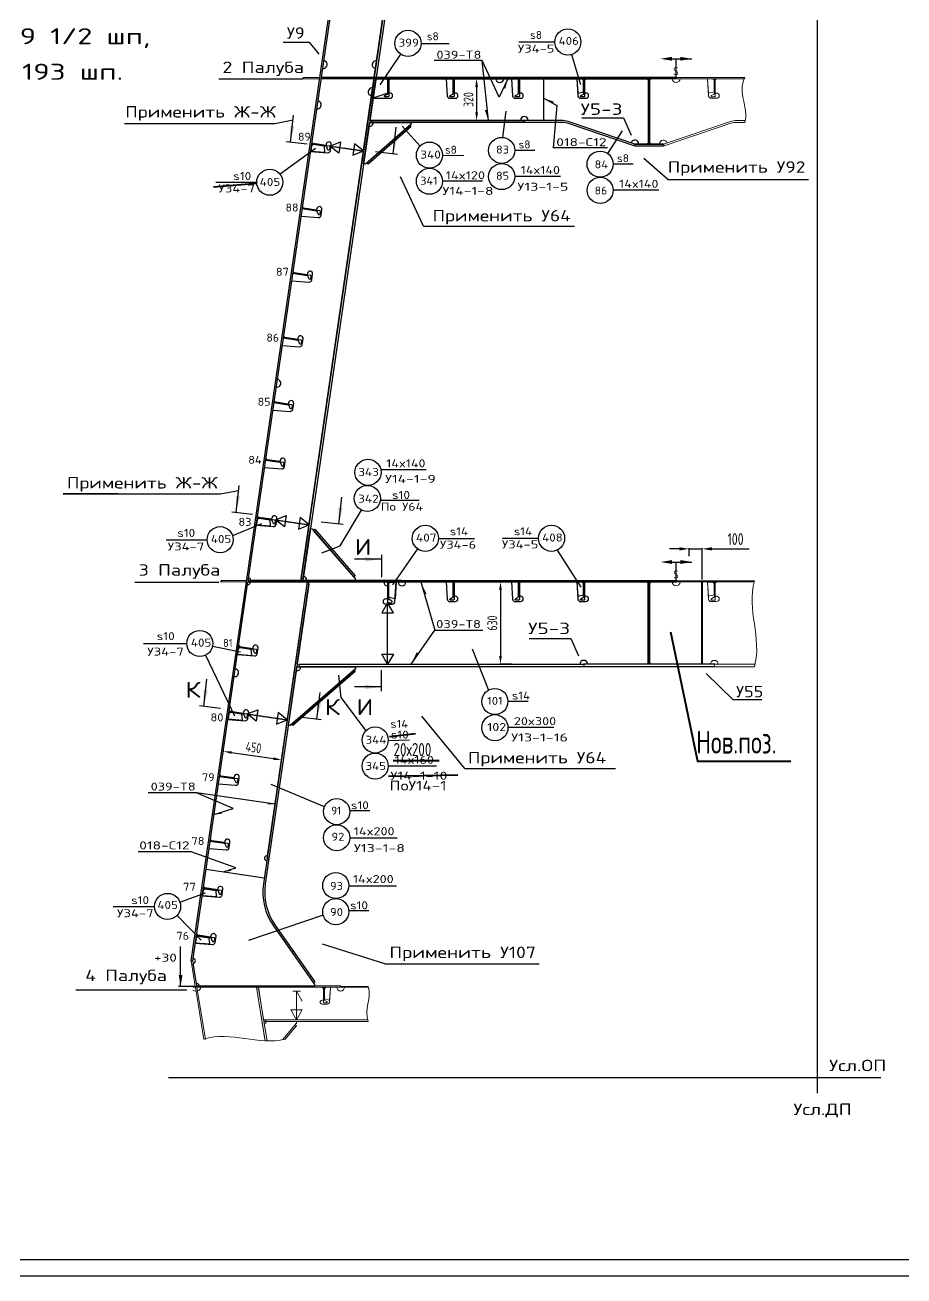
# Model space of a CAD drawing. Header units: millimetres. Extents: x -438477 to 631584, y 118817 to 676146.
# Drawn here: x 287855 to 294584, y 334009 to 343579 of the extents above; entities that cross this region are included whole.
import ezdxf
from ezdxf.enums import TextEntityAlignment as Align

# ---------------------------------------------------------------- set-up
doc = ezdxf.new("R2010")
doc.units = ezdxf.units.MM
for name, pattern in [('AVEVADASHED', [10, 7.5, -2.5]), ('AVEVADASHEDDOTTED', [34, 24, -5, 0, -5]), ('AVEVASOLID', [7.5, 7.5])]:
    doc.linetypes.add(name, pattern=pattern)
doc.layers.get('Defpoints').update_dxf_attribs({"linetype": 'CONTINUOUS'})
for name, color, linetype in [('20_1', 1, 'CONTINUOUS'), ('20_FORMAT', 140, 'CONTINUOUS'), ('20_POZ', 4, 'CONTINUOUS'), ('20_TEXT', 1, 'CONTINUOUS')]:
    doc.layers.add(name, color=color, linetype=linetype)
doc.styles.add('SIMPLEX', font='simplex.shx', dxfattribs={"width": 0.7})
doc.dimstyles.new('Lineyny', dxfattribs={"dimscale": 30, "dimtxt": 3, "dimasz": 2.5, "dimexe": 0.18, "dimexo": 0.625, "dimgap": 1, "dimtad": 1, "dimdec": 0, "dimlfac": -1, "dimzin": 0, "dimtxsty": 'SIMPLEX', "dimcen": 0, "dimdle": 0.38, "dimclrd": 2, "dimclre": 2, "dimclrt": 2, "dimadec": 0, "dimazin": 0, "dimtfac": 1, "dimtdec": 0, "dimtmove": 0, "dimatfit": 0, "dimfxl": 1, "dimtolj": 1, "dimtzin": 0, "dimlwd": -1, "dimarcsym": 0})

# ---------------------------------------------------------------- blocks, each defined once
blk = doc.blocks.new('*D96')
at = {"layer": '20_1', "color": 2, "lineweight": -2, "ltscale": 25, "transparency": 16777216}
for p, q in [((291353.8, 343168.8), (291308, 343168.8)), ((291353.8, 342848.8), (291308, 342848.8))]:
    blk.add_line(p, q, dxfattribs=at)
at = {"layer": '20_1', "color": 2, "ltscale": 25, "transparency": 16777216}
blk.add_line((291312.5, 343106.3), (291312.5, 342911.3), dxfattribs=at)
for points in [[(291322.9, 343106.3), (291302.1, 343106.3), (291312.5, 343168.8)], [(291302.1, 342911.3), (291322.9, 342911.3), (291312.5, 342848.8)]]:
    blk.add_solid(points, dxfattribs=at)
at = {"layer": 'Defpoints', "color": 0, "ltscale": 25, "transparency": 16777216}
for p in [(291369.4, 343168.8), (291312.5, 342848.8), (291369.4, 342848.8)]:
    blk.add_point(p, dxfattribs=at)
at = {"layer": '20_1', "color": 2, "ltscale": 25, "transparency": 16777216, "insert": (291250, 343008.8), "char_height": 75, "attachment_point": 5, "rotation": 90, "style": 'SIMPLEX'}
blk.add_mtext('\\A1;320', dxfattribs=at)
blk = doc.blocks.new('*D97')
at = {"layer": '20_1', "color": 2, "lineweight": -2, "ltscale": 25, "transparency": 16777216}
for p, q in [((291582.9, 339318.8), (291490.5, 339318.8)), ((291582.9, 338688.8), (291490.5, 338688.8))]:
    blk.add_line(p, q, dxfattribs=at)
at = {"layer": '20_1', "color": 2, "ltscale": 25, "transparency": 16777216}
blk.add_line((291495, 339256.3), (291495, 338751.3), dxfattribs=at)
for points in [[(291505.4, 339256.3), (291484.6, 339256.3), (291495, 339318.8)], [(291484.6, 338751.3), (291505.4, 338751.3), (291495, 338688.8)]]:
    blk.add_solid(points, dxfattribs=at)
at = {"layer": 'Defpoints', "color": 0, "ltscale": 25, "transparency": 16777216}
for p in [(291598.5, 339318.8), (291495, 338688.8), (291598.5, 338688.8)]:
    blk.add_point(p, dxfattribs=at)
at = {"layer": '20_1', "color": 2, "ltscale": 25, "transparency": 16777216, "insert": (291432.5, 339003.8), "char_height": 75, "attachment_point": 5, "rotation": 90, "style": 'SIMPLEX'}
blk.add_mtext('\\A1;630', dxfattribs=at)
blk = doc.blocks.new('*D126')
at = {"layer": '20_1', "color": 2, "lineweight": -2, "ltscale": 25, "transparency": 16777216}
for p, q in [((289369.8, 338000.7), (289373.7, 338027.3)), ((289815.1, 337935.9), (289819, 337962.5))]:
    blk.add_line(p, q, dxfattribs=at)
at = {"layer": '20_1', "color": 2, "ltscale": 25, "transparency": 16777216}
blk.add_line((289434.9, 338013.8), (289756.5, 337967), dxfattribs=at)
for points in [[(289436.4, 338024.1), (289433.4, 338003.5), (289373, 338022.8)], [(289755, 337956.7), (289758, 337977.3), (289818.3, 337958)]]:
    blk.add_solid(points, dxfattribs=at)
at = {"layer": 'Defpoints', "color": 0, "ltscale": 25, "transparency": 16777216}
for p in [(289367.6, 337985.2), (289818.3, 337958), (289812.9, 337920.4)]:
    blk.add_point(p, dxfattribs=at)
at = {"layer": '20_1', "color": 2, "ltscale": 25, "transparency": 16777216, "insert": (289604.7, 338052.3), "char_height": 75, "attachment_point": 5, "rotation": 351.71569, "style": 'SIMPLEX'}
blk.add_mtext('\\A1;450', dxfattribs=at)
blk = doc.blocks.new('*D244')
at = {"layer": '20_POZ', "color": 2, "transparency": 16777216}
for p, q in [((292864.4, 339571.8), (292789.4, 339571.8)), ((292939.4, 339571.8), (293039.4, 339571.8)), ((293114.4, 339571.8), (293399.4, 339571.8))]:
    blk.add_line(p, q, dxfattribs=at)
at = {"layer": '20_POZ', "color": 2, "linetype": 'AVEVASOLID', "lineweight": -2, "transparency": 16777216}
for p, q in [((292939.4, 339515.9), (292939.4, 339577.2)), ((293039.4, 339337.5), (293039.4, 339577.2))]:
    blk.add_line(p, q, dxfattribs=at)
at = {"layer": '20_POZ', "color": 2, "linetype": 'AVEVASOLID', "lineweight": 40, "transparency": 16777216}
for points in [[(292864.4, 339584.3), (292864.4, 339559.3), (292939.4, 339571.8)], [(293114.4, 339584.3), (293114.4, 339559.3), (293039.4, 339571.8)]]:
    blk.add_solid(points, dxfattribs=at)
at = {"layer": 'Defpoints', "color": 0, "linetype": 'AVEVASOLID', "lineweight": 40, "transparency": 16777216}
for p in [(293039.4, 339571.8), (292939.4, 339497.2), (293039.4, 339318.8)]:
    blk.add_point(p, dxfattribs=at)
at = {"layer": '20_POZ', "color": 2, "linetype": 'AVEVASOLID', "lineweight": 40, "transparency": 16777216, "insert": (293294.4, 339646.8), "char_height": 90, "attachment_point": 5, "style": 'SIMPLEX'}
blk.add_mtext('\\A1;100', dxfattribs=at)

msp = doc.modelspace()

# ---------------------------------------------------------------- hatches: boundary and pattern name
at = {"layer": '20_1'}
for points in [[(291518.418, 343098.353), (291530.873, 343091.346), (291552.517, 343168.781)], [(291896.137, 342981.106), (291903.731, 342993.211), (291827.418, 343018.531)], [(291393.722, 342931.258), (291375.887, 342928.307), (291402.003, 342848.78)], [(290913.266, 339222.585), (290929.232, 339227.369), (290884.565, 339318.378)], [(290867.458, 338770.999), (290853.744, 338780.47), (290810.634, 338688.713)], [(289363.245, 337545.329), (289359.261, 337556.703), (289302.515, 337538.641)], [(289712.005, 337616.49), (289714.084, 337627.469), (289769.056, 337619.574)], [(289433.928, 337107.794), (289429.944, 337119.167), (289373.197, 337101.106)]]:
    msp.add_hatch(color=6, dxfattribs=at).paths.add_polyline_path(points)

# ---------------------------------------------------------------- linework, layer by layer
at = {"layer": '20_1', "ltscale": 0.2}
for p, q in [((293922.25, 335408.399), (293922.25, 347328.145)), ((288954.456, 335528.25), (294406.934, 335528.25))]:
    msp.add_line(p, q, dxfattribs=at)
at = {"layer": '20_1', "color": 0, "linetype": 'AVEVASOLID'}
for p, q in [((289563.514, 339330.781), (290544.776, 346068.781)), ((289549.63, 339318.781), (290442.092, 345447.088)), ((292839.43, 343176.78), (290122.437, 343176.78)), ((292839.43, 343168.781), (290122.437, 343168.781)), ((290540.809, 343168.781), (292627.43, 343168.781)), ((292627.43, 342668.781), (292627.43, 343168.781)), ((292639.43, 342668.781), (292639.43, 343168.781)), ((292639.43, 342668.781), (292639.43, 343168.781)), ((290188.892, 342653.605), (290270.765, 342686.179)), ((290188.892, 342653.605), (290270.765, 342686.179)), ((290258.07, 342599.036), (290188.892, 342653.605)), ((290258.07, 342599.036), (290188.892, 342653.605)), ((290270.765, 342686.179), (290258.07, 342599.036)), ((290270.765, 342686.179), (290258.07, 342599.036)), ((290376.991, 342670.707), (290364.308, 342583.564)), ((290376.991, 342670.707), (290364.308, 342583.564)), ((290446.18, 342616.135), (290376.991, 342670.707)), ((290446.18, 342616.135), (290376.991, 342670.707)), ((292627.43, 342668.8), (292523.426, 342668.8)), ((292743.434, 342668.781), (292639.43, 342668.781)), ((290364.308, 342583.564), (290446.18, 342616.135)), ((290364.308, 342583.564), (290446.18, 342616.135)), ((289772.389, 339793.604), (289854.261, 339826.179)), ((289772.389, 339793.604), (289854.261, 339826.179)), ((289841.566, 339739.036), (289772.389, 339793.604)), ((289841.566, 339739.036), (289772.389, 339793.604)), ((289854.261, 339826.179), (289841.566, 339739.036)), ((289854.261, 339826.179), (289841.566, 339739.036)), ((289960.487, 339810.706), (289947.804, 339723.563)), ((289960.487, 339810.706), (289947.804, 339723.563)), ((289947.804, 339723.563), (290029.676, 339756.135)), ((289947.804, 339723.563), (290029.676, 339756.135)), ((290029.676, 339756.135), (289960.487, 339810.706)), ((290029.676, 339756.135), (289960.487, 339810.706)), ((289561.756, 339318.787), (292625.428, 339318.781)), ((292839.43, 339318.781), (289561.756, 339318.781)), ((292625.428, 338688.78), (292625.428, 339318.781)), ((292625.428, 339318.781), (292625.428, 338688.78)), ((292639.43, 338688.78), (292639.43, 339318.781)), ((292639.43, 339318.781), (292839.43, 339318.781)), ((292639.43, 338688.78), (292639.43, 339318.781)), ((290631.422, 339158.781), (290587.391, 339082.459)), ((290631.422, 339158.781), (290587.391, 339082.459)), ((290587.391, 339082.459), (290675.453, 339082.459)), ((290587.391, 339082.459), (290675.453, 339082.459)), ((290675.453, 339082.459), (290631.422, 339158.781)), ((290675.453, 339082.459), (290631.422, 339158.781)), ((290631.422, 338688.78), (290587.391, 338765.101)), ((290587.391, 338765.101), (290675.453, 338765.101)), ((290631.422, 338688.78), (290587.391, 338765.101)), ((290587.391, 338765.101), (290675.453, 338765.101)), ((290675.453, 338765.101), (290631.422, 338688.78)), ((290675.453, 338765.101), (290631.422, 338688.78)), ((293132.435, 338688.78), (292132.435, 338688.78)), ((293132.435, 338668.781), (292132.435, 338668.781)), ((289556.117, 338308.607), (289637.989, 338341.181)), ((289637.989, 338341.181), (289625.294, 338254.038)), ((289637.989, 338341.181), (289625.294, 338254.038)), ((289793.69, 338318.504), (289781.007, 338231.361)), ((289793.69, 338318.504), (289781.007, 338231.361)), ((289862.879, 338263.932), (289793.69, 338318.504)), ((289862.879, 338263.932), (289793.69, 338318.504)), ((289625.294, 338254.038), (289556.117, 338308.607)), ((289625.294, 338254.038), (289556.117, 338308.607)), ((289781.007, 338231.361), (289862.879, 338263.932)), ((289781.007, 338231.361), (289862.879, 338263.932))]:
    msp.add_line(p, q, dxfattribs=at)
at = {"layer": '20_1', "linetype": 'AVEVASOLID'}
for p, q in [((290948.988, 346068.781), (289967.725, 339330.781)), ((290494.203, 342848.78), (290540.809, 343168.781)), ((290518.958, 343018.772), (290540.809, 343168.781)), ((290540.809, 343168.781), (290632.435, 343168.781)), ((290622.437, 343168.781), (290632.435, 343158.781)), ((290632.435, 343168.781), (290632.435, 343056.733)), ((292617.433, 343168.781), (292627.43, 343158.781)), ((292627.43, 343168.781), (292627.43, 342668.8)), ((290632.435, 343056.733), (290518.958, 343018.772)), ((290446.058, 342518.119), (290492.164, 342834.782)), ((290492.164, 342834.782), (290812.171, 342834.782)), ((292627.43, 342678.8), (292617.433, 342668.8)), ((289561.756, 339318.781), (290016.468, 339318.781)), ((289967.725, 339330.781), (289563.514, 339330.781)), ((289938.88, 338688.78), (290030.616, 339318.781)), ((292615.431, 339318.781), (292625.428, 339308.781)), ((292625.428, 338698.78), (292615.431, 338688.78)), ((289871.131, 338223.475), (289935.975, 338668.781)), ((289935.975, 338668.781), (290385.975, 338668.781))]:
    msp.add_line(p, q, dxfattribs=at)
at = {"layer": '20_1', "color": 6}
for p, q in [((291356.005, 343306.938), (290988.147, 343306.938)), ((291403.915, 342848.78), (291356.005, 343306.938)), ((291356.005, 343306.938), (291356.005, 343306.938)), ((292314.877, 342639.295), (291897.274, 342639.295)), ((290884.459, 339318.785), (290992.229, 338950.808, 2868.754)), ((290810.294, 338688.466, 2868.754), (290992.229, 338950.808, 2868.754)), ((290992.229, 338950.808, 2868.754), (291359.87, 338950.808, 2868.754)), ((289127.081, 337252.82), (288720.913, 337252.82)), ((289468.148, 337131.327), (289127.081, 337252.82)), ((289127.081, 337252.82), (289127.081, 337252.82))]:
    msp.add_line(p, q, dxfattribs=at)
at = {"layer": '20_1', "color": 92, "linetype": 'AVEVASOLID', "lineweight": 0}
for p, q in [((290110.328, 343168.781), (289551.356, 339330.772)), ((289556.117, 338308.607), (289637.989, 338341.181))]:
    msp.add_line(p, q, dxfattribs=at)
at = {"layer": '20_1', "color": 252, "lineweight": 0, "ltscale": 17.5}
for p, q in [((289988.263, 343176.78), (289980.425, 343168.781)), ((289351.82, 339318.781), (289360.68, 339330.772))]:
    msp.add_line(p, q, dxfattribs=at)
at = {"layer": '20_1', "color": 252, "linetype": 'AVEVASOLID', "lineweight": 0}
for p, q in [((290110.438, 343168.781), (289980.425, 343168.781)), ((289980.425, 343168.781), (290110.328, 343168.781)), ((290110.438, 343176.78), (289988.263, 343176.78)), ((292639.43, 343158.781), (292649.427, 343168.781)), ((292639.43, 343168.781), (292839.43, 343168.781)), ((293366.152, 343176.78), (292839.43, 343176.78)), ((292839.43, 343168.781), (293362.069, 343168.781)), ((293362.069, 343168.781), (292839.43, 343168.781)), ((292649.427, 342668.781), (292639.43, 342678.782)), ((289549.63, 339318.781), (289351.82, 339318.781)), ((289551.356, 339330.772), (289360.68, 339330.772)), ((292639.43, 339308.781), (292649.427, 339318.781)), ((293438.366, 339326.78), (292839.43, 339326.78)), ((292839.43, 339318.781), (293436.205, 339318.781)), ((293436.205, 339318.781), (292839.43, 339318.781)), ((292649.427, 338688.78), (292639.43, 338698.78)), ((289159.693, 336224.781), (289139.381, 336224.781)), ((289139.381, 336218.781), (289159.535, 336218.781)), ((289159.693, 336218.781), (289139.381, 336218.781)), ((289159.535, 336218.781), (289224.061, 335818.729)), ((289236.219, 335818.729), (289171.693, 336218.781)), ((290485.119, 336218.781), (289171.693, 336218.781)), ((289627.503, 336218.781), (289693.691, 335808.43)), ((289681.996, 335968.821), (289641.688, 336218.781)), ((289641.688, 336218.781), (290485.119, 336218.781)), ((289904.554, 336188.78), (289963.258, 336188.78)), ((289904.554, 336188.78), (289963.258, 336188.78)), ((289933.9, 336188.78), (289977.931, 336112.458)), ((289933.9, 336188.78), (289977.931, 336112.458)), ((289933.9, 335968.821), (289889.869, 336045.142)), ((289889.869, 336045.142), (289977.931, 336045.142)), ((289933.9, 335968.821), (289889.869, 336045.142)), ((289889.869, 336045.142), (289977.931, 336045.142)), ((289977.931, 336045.142), (289933.9, 335968.821)), ((289977.931, 336045.142), (289933.9, 335968.821)), ((289707.967, 335807.786), (289683.936, 335956.818))]:
    msp.add_line(p, q, dxfattribs=at)
at = {"layer": '20_1', "color": 6, "linetype": 'AVEVASOLID'}
for p, q in [((291827.418, 342848.78), (291827.418, 343168.781)), ((291827.43, 343040.781), (291827.43, 343054.871)), ((289241.578, 337120.219), (289686.927, 337055.549)), ((289508.802, 337081.416), (289528.407, 337078.568))]:
    msp.add_line(p, q, dxfattribs=at)
at = {"layer": '20_1', "ltscale": 0.5}
for p, q in [((289767.645, 342827.144), (289907.304, 342853.779)), ((289350.908, 339992.73), (289490.567, 340019.365))]:
    msp.add_line(p, q, dxfattribs=at)
at = {"layer": '20_1', "color": 0, "linetype": 'AVEVADASHED'}
for p, q in [((290188.892, 342653.605), (290446.18, 342616.135)), ((289772.389, 339793.604), (290029.676, 339756.135)), ((290631.434, 338688.78), (290631.434, 339158.781)), ((289556.129, 338308.604), (289862.879, 338263.932))]:
    msp.add_line(p, q, dxfattribs=at)
at = {"layer": '20_1', "color": 0, "linetype": 'AVEVADASHEDDOTTED'}
for p, q in [((290188.892, 342653.605), (290446.18, 342616.135)), ((289772.389, 339793.604), (290029.676, 339756.135)), ((290631.434, 338688.78), (290631.434, 339158.781)), ((289556.129, 338308.604), (289862.879, 338263.932))]:
    msp.add_line(p, q, dxfattribs=at)
at = {"layer": '20_1'}
for p, q in [((292776.288, 342397.949), (292592.249, 342558.39)), ((290904.616, 342040.071), (290729.394, 342417.038)), ((292776.288, 342397.949), (293853.577, 342397.949)), ((290904.616, 342040.071), (292060.869, 342040.071)), ((291221.941, 337891.557), (290893.744, 338292.677)), ((291221.941, 337891.557), (292375.475, 337891.557)), ((290608.64, 336397.122), (290132.737, 336547.402)), ((290608.64, 336397.122), (291792.162, 336397.122))]:
    msp.add_line(p, q, dxfattribs=at)
at = {"layer": '20_1', "ltscale": 17.5}
msp.add_line((290012.487, 339330.781), (290381.873, 339330.781), dxfattribs=at)
at = {"layer": '20_1', "color": 2, "ltscale": 25}
for p, q in [((289046.588, 336224.76), (289046.588, 336530.344)), ((289170.728, 336224.76), (289031.477, 336224.76))]:
    msp.add_line(p, q, dxfattribs=at)
at = {"layer": '20_1', "color": 0, "ltscale": 25}
msp.add_line((289127.289, 336418.688), (289139.43, 336418.781), dxfattribs=at)
at = {"layer": '20_1', "ltscale": 25}
msp.add_line((289167.543, 336244.503), (289142.531, 336399.557), dxfattribs=at)
at = {"layer": '20_1', "color": 252, "linetype": 'AVEVADASHED', "lineweight": 0}
msp.add_line((289933.912, 335968.821), (289933.912, 336188.78), dxfattribs=at)
at = {"layer": '20_1', "color": 252, "linetype": 'AVEVADASHEDDOTTED', "lineweight": 0}
msp.add_line((289933.912, 335968.821), (289933.912, 336188.78), dxfattribs=at)
at = {"layer": '20_1', "linetype": 'AVEVASOLID'}
for points in [[(290946.827, 346053.938), (290960.682, 346051.92), (289983.741, 339343.607), (289969.886, 339345.625), (290946.827, 346053.938)], [(292131.434, 343068.781), (292131.434, 343156.782), (292121.436, 343167.78), (292080.433, 343167.78), (292087.769, 343058.781), (292131.434, 343068.781)], [(290812.171, 342834.782), (290812.171, 342819.779), (290460.902, 342515.958), (290446.058, 342518.119)], [(291677.418, 342848.78), (291677.418, 342834.782), (290509.205, 342834.782), (290509.205, 342848.78), (291677.418, 342848.78)], [(290800.819, 342809.968), (290809.986, 342799.378), (290481.397, 342515.183), (290472.242, 342525.773), (290800.819, 342809.968)], [(290148.158, 342651.453), (290061.073, 342664.134), (290048.756, 342655.824), (290042.848, 342615.254), (290151.759, 342606.8), (290148.158, 342651.453)], [(289731.654, 339791.453), (289644.569, 339804.133), (289632.24, 339795.823), (289626.331, 339755.253), (289735.255, 339746.8), (289731.654, 339791.453)], [(289981.873, 339330.781), (290031.141, 339669.056), (290039.527, 339726.606)], [(290039.527, 339726.606), (290054.359, 339724.442), (290381.873, 339345.78), (290381.873, 339330.781)], [(290064.173, 339713.099), (290074.769, 339722.257), (290382.655, 339366.285), (290372.059, 339357.127), (290064.173, 339713.099)], [(290014.308, 339303.938), (290028.163, 339301.92), (289722.401, 337201.975), (289708.546, 337203.993), (290014.308, 339303.938)], [(290640.431, 339198.78), (290640.431, 339306.782), (290650.428, 339317.78), (290695.435, 339317.78), (290687.782, 339188.78), (290640.431, 339198.78)], [(292131.434, 339218.781), (292131.434, 339306.782), (292121.436, 339317.78), (292080.433, 339317.78), (292087.769, 339208.781), (292131.434, 339218.781)], [(289587.476, 338801.453), (289500.392, 338814.134), (289488.075, 338805.824), (289482.166, 338765.254), (289591.078, 338756.8), (289587.476, 338801.453)], [(290385.975, 338668.781), (290385.975, 338653.782), (289885.975, 338221.317), (289871.131, 338223.475)], [(290374.635, 338643.967), (290383.79, 338633.378), (289906.483, 338220.539), (289897.328, 338231.129), (290374.635, 338643.967)], [(292132.423, 338688.78), (292132.423, 338668.781), (289953.883, 338668.781), (289953.883, 338688.78), (292132.423, 338688.78)], [(289515.394, 338306.452), (289428.309, 338319.135), (289415.98, 338310.822), (289410.072, 338270.252), (289518.995, 338261.799), (289515.394, 338306.452)], [(289318.788, 336956.452), (289231.703, 336969.135), (289219.386, 336960.822), (289213.477, 336920.252), (289322.389, 336911.799), (289318.788, 336956.452)], [(289266.065, 336594.453), (289178.993, 336607.133), (289166.663, 336598.823), (289160.755, 336558.253), (289269.666, 336549.799), (289266.065, 336594.453)], [(290071.681, 336224.781), (289171.693, 336224.781), (289170.728, 336224.76)]]:
    msp.add_lwpolyline(points, dxfattribs=at)
at = {"layer": '20_1', "color": 4, "ltscale": 0.5}
for points in [[(289832.023, 343447.81), (290031.673, 343447.81), (290103.433, 343355.129)], [(292118.226, 342869.12), (292437.865, 342869.12), (292495.647, 342735.968)], [(291715.02, 338885.323), (292034.658, 338885.323), (292092.44, 338752.171)]]:
    msp.add_lwpolyline(points, dxfattribs=at)
at = {"layer": '20_1', "color": 6}
for points in [[(291552.517, 343168.781), (291484.319, 343027.925), (291484.319, 343027.925), (291356.005, 343306.938)], [(291827.418, 343018.531), (291927.229, 342964.284), (291927.229, 342964.284), (291897.274, 342639.295)], [(289769.06, 337619.574), (289167.673, 337705.882), (289167.673, 337705.882), (288799.169, 337705.882)], [(289302.515, 337538.641), (289448.074, 337584.97), (289448.074, 337584.97), (289167.673, 337705.882)], [(289373.197, 337101.106), (289468.148, 337131.327), (289468.148, 337131.327), (289127.081, 337252.82)]]:
    msp.add_lwpolyline(points, dxfattribs=at)
at = {"layer": '20_1'}
for points in [[(292759.442, 343321.074), (292959.442, 343321.074)], [(292839.442, 343168.781), (292839.442, 343321.074)], [(292760.319, 339471.074), (292960.319, 339471.074)], [(292840.319, 339318.781), (292840.319, 339471.074)]]:
    msp.add_lwpolyline(points, dxfattribs=at)
at = {"layer": '20_1', "ltscale": 10}
for points in [[(289339.323, 343168.771), (289980.422, 343168.771)], [(288696.965, 339316.837), (289338.064, 339316.837)], [(288243.609, 336197.187), (289093.092, 336199.131)]]:
    msp.add_lwpolyline(points, dxfattribs=at)
at = {"layer": '20_1', "linetype": 'AVEVASOLID'}
for points in [[(290518.958, 343018.751), (290649.427, 343018.751, 0.41412508), (290669.434, 343038.752), (290669.434, 343038.792, 0.41415668), (290649.427, 343058.79), (290639.43, 343058.79), (290639.43, 343158.79), (290649.427, 343168.781)], [(291079.432, 343168.781), (291088.184, 343037.452, 0.39480823), (291108.143, 343018.781), (291149.427, 343018.781, 1), (291149.427, 343058.781), (291139.43, 343058.781), (291139.43, 343158.781), (291149.427, 343168.781)], [(291579.432, 343168.781), (291588.184, 343037.452, 0.39480823), (291608.143, 343018.781), (291649.427, 343018.781, 1), (291649.427, 343058.781), (291639.43, 343058.781), (291639.43, 343158.781), (291649.427, 343168.781)], [(292079.432, 343168.781), (292088.184, 343037.452, 0.39480823), (292108.143, 343018.781), (292149.427, 343018.781, 1), (292149.427, 343058.781), (292139.43, 343058.781), (292139.43, 343158.781), (292149.427, 343168.781)], [(292523.426, 342668.8), (292012.232, 342840.458, 0.08117783), (291961.305, 342848.78), (290494.203, 342848.78)], [(292523.426, 342668.8), (292518.971, 342655.528), (292007.777, 342827.186, 0.08117628), (291961.305, 342834.782), (291677.418, 342834.782), (291677.418, 342848.78)], [(290041.419, 342612.428), (290172.645, 342602.165, 0.3948589), (290193.995, 342619.221), (290200.233, 342662.061, 0.99988753), (290160.645, 342667.823), (290159.205, 342657.929), (290060.255, 342672.34), (290051.795, 342683.677)], [(289969.337, 342117.426), (290100.55, 342107.166, 0.3948589), (290121.9, 342124.223), (290128.138, 342167.06, 1), (290088.563, 342172.825), (290087.122, 342162.928), (289988.16, 342177.338), (289979.713, 342188.676)], [(289897.389, 341623.426), (290028.614, 341613.166, 0.3948589), (290049.964, 341630.222), (290056.202, 341673.06, 0.9998765), (290016.615, 341678.825), (290015.174, 341668.928), (289916.224, 341683.338), (289907.765, 341694.679)], [(289825.306, 341128.428), (289956.519, 341118.165, 0.3948589), (289977.87, 341135.221), (289984.12, 341178.059, 0.9998765), (289944.532, 341183.823), (289943.092, 341173.93), (289844.129, 341188.34), (289835.682, 341199.677)], [(289753.211, 340633.427), (289884.437, 340623.167, 0.3948589), (289905.787, 340640.223), (289912.025, 340683.061, 1), (289872.45, 340688.822), (289870.997, 340678.928), (289772.047, 340693.339), (289763.587, 340704.676)], [(289689.137, 340193.427), (289820.362, 340183.164, 0.3948589), (289841.712, 340200.221), (289847.95, 340243.061, 0.99988753), (289808.363, 340248.823), (289806.922, 340238.929), (289707.972, 340253.339), (289699.513, 340264.677)], [(289624.915, 339752.427), (289756.141, 339742.164, 0.39483139), (289777.491, 339759.223), (289783.729, 339802.061, 0.99988753), (289744.142, 339807.822), (289742.701, 339797.929), (289643.739, 339812.339), (289635.291, 339823.676)], [(290016.468, 339318.781), (289680.323, 337010.127, 0.19168864), (289757.545, 336686.402), (290071.681, 336239.78), (290071.681, 336224.781)], [(290601.429, 339318.781, 0.4141672), (290631.434, 339288.78), (290631.434, 339188.78), (290616.432, 339188.78, 1), (290616.432, 339148.78), (290667.579, 339148.78, 0.39717355), (290687.538, 339167.606), (290696.436, 339318.781)], [(291079.432, 339318.781), (291088.184, 339187.452, 0.39480823), (291108.143, 339168.781), (291149.427, 339168.781, 1), (291149.427, 339208.781), (291139.43, 339208.781), (291139.43, 339308.781), (291149.427, 339318.781)], [(291579.432, 339318.781), (291588.184, 339187.452, 0.39480823), (291608.143, 339168.781), (291649.427, 339168.781, 1), (291649.427, 339208.781), (291639.43, 339208.781), (291639.43, 339308.781), (291649.427, 339318.781)], [(292079.432, 339318.781), (292088.184, 339187.452, 0.39480823), (292108.143, 339168.781), (292149.427, 339168.781, 1), (292149.427, 339208.781), (292139.43, 339208.781), (292139.43, 339308.781), (292149.427, 339318.781)], [(289480.738, 338762.428), (289611.964, 338752.165, 0.3948589), (289633.314, 338769.221), (289639.552, 338812.061, 0.99988753), (289599.964, 338817.823), (289598.524, 338807.929), (289499.574, 338822.34), (289491.114, 338833.677)], [(289408.656, 338267.426), (289539.869, 338257.166, 0.3948589), (289561.219, 338274.223), (289567.469, 338317.06, 0.9998765), (289527.882, 338322.825), (289526.441, 338312.928), (289427.479, 338327.338), (289419.032, 338338.676)], [(289336.707, 337773.426), (289467.933, 337763.166, 0.3948589), (289489.283, 337780.222), (289495.521, 337823.06, 0.9998765), (289455.934, 337828.825), (289454.493, 337818.928), (289355.543, 337833.338), (289347.083, 337844.679)], [(289264.625, 337278.428), (289395.838, 337268.165, 0.39472112), (289417.201, 337285.221), (289423.438, 337328.059, 0.9998765), (289383.851, 337333.823), (289382.411, 337323.93), (289283.448, 337338.34), (289275.001, 337349.677)], [(289708.546, 337203.993), (289722.401, 337201.975), (289694.178, 337008.109, 0.19168861), (289768.995, 336694.456), (290074.513, 336260.087), (290063.062, 336252.03)], [(289212.049, 336917.426), (289343.275, 336907.166, 0.3948589), (289364.625, 336924.223), (289370.863, 336967.06, 0.9998765), (289331.275, 336972.825), (289329.835, 336962.928), (289230.885, 336977.338), (289222.425, 336988.676)], [(289159.327, 336555.427), (289290.553, 336545.167, 0.3948589), (289311.903, 336562.223), (289318.141, 336605.061, 0.99988753), (289278.553, 336610.822), (289277.125, 336600.929), (289178.163, 336615.339), (289169.703, 336626.676)]]:
    msp.add_lwpolyline(points, format="xyb", dxfattribs=at)
at = {"layer": '20_1', "color": 0, "linetype": 'AVEVASOLID'}
for points in [[(290639.43, 343168.781), (290639.43, 343034.782, -0.41444114), (290633.436, 343028.782), (290612.428, 343028.782, -0.76763326), (290609.437, 343039.976), (290629.432, 343051.524, 0.26784548), (290632.435, 343056.721), (290632.435, 343168.781)], [(291139.43, 343168.781), (291139.43, 343034.782, -0.41444114), (291133.436, 343028.782), (291112.428, 343028.782, -0.76763326), (291109.437, 343039.976), (291129.432, 343051.524, 0.26784548), (291132.435, 343056.721), (291132.435, 343168.781)], [(291639.43, 343168.781), (291639.43, 343034.782, -0.41444114), (291633.436, 343028.782), (291612.428, 343028.782, -0.76763326), (291609.437, 343039.976), (291629.432, 343051.524, 0.26784548), (291632.435, 343056.721), (291632.435, 343168.781)], [(292139.43, 343168.781), (292139.43, 343034.782, -0.41444114), (292133.436, 343028.782), (292112.428, 343028.782, -0.76763326), (292109.437, 343039.976), (292129.432, 343051.524, 0.26784548), (292132.435, 343056.721), (292132.435, 343168.781)], [(290050.355, 342673.78), (290182.96, 342654.469, -0.41439849), (290188.026, 342647.666), (290184.998, 342626.887, -0.76735395), (290173.487, 342625.532), (290164.942, 342646.989, 0.26830852), (290160.243, 342650.706), (290049.342, 342666.853)], [(289978.26, 342178.782), (290110.865, 342159.47, -0.41404229), (290115.943, 342152.668), (290112.916, 342131.886, -0.7673775), (290101.405, 342130.534), (290092.86, 342151.988, 0.26788029), (290088.148, 342155.705), (289977.259, 342171.851)], [(289906.324, 341684.782), (290038.929, 341665.47, -0.41439849), (290043.995, 341658.668), (290040.968, 341637.885, -0.7673775), (290029.456, 341636.533), (290020.912, 341657.987, 0.26830852), (290016.212, 341661.704), (289905.311, 341677.854)], [(289834.242, 341189.78), (289966.834, 341170.469, -0.41404229), (289971.913, 341163.667), (289968.885, 341142.887, -0.76735395), (289957.374, 341141.532), (289948.829, 341162.989, 0.26796466), (289944.117, 341166.703), (289833.228, 341182.853)], [(289762.147, 340694.779), (289894.752, 340675.471, -0.41404229), (289899.83, 340668.668), (289896.803, 340647.886, -0.7673775), (289885.291, 340646.534), (289876.746, 340667.988, 0.26788029), (289872.035, 340671.705), (289761.146, 340687.852)], [(289698.072, 340254.78), (289830.677, 340235.471, -0.41427892), (289835.743, 340228.666), (289832.716, 340207.887, -0.76735395), (289821.204, 340206.532), (289812.66, 340227.988, 0.26830852), (289807.96, 340231.706), (289697.059, 340247.852)], [(289633.851, 339813.78), (289766.456, 339794.471, -0.41439849), (289771.522, 339787.669), (289768.495, 339766.886, -0.76735395), (289756.983, 339765.531), (289748.438, 339786.988, 0.26788029), (289743.726, 339790.705), (289632.838, 339806.852)], [(290631.434, 339318.781), (290631.434, 339165.781, 0.41435081), (290638.429, 339158.781), (290660.438, 339158.781, 0.76749182), (290663.929, 339171.842), (290642.933, 339183.967, -0.26792973), (290639.43, 339190.028), (290639.43, 339318.781)], [(291139.43, 339318.781), (291139.43, 339184.782, -0.41444114), (291133.436, 339178.782), (291112.428, 339178.782, -0.76763326), (291109.437, 339189.976), (291129.432, 339201.524, 0.26784548), (291132.435, 339206.721), (291132.435, 339318.781)], [(291639.43, 339318.781), (291639.43, 339184.782, -0.41444114), (291633.436, 339178.782), (291612.428, 339178.782, -0.76763326), (291609.437, 339189.976), (291629.432, 339201.524, 0.26784548), (291632.435, 339206.721), (291632.435, 339318.781)], [(292139.43, 339318.781), (292139.43, 339184.782, -0.41444114), (292133.436, 339178.782), (292112.428, 339178.782, -0.76763326), (292109.437, 339189.976), (292129.432, 339201.524, 0.26784548), (292132.435, 339206.721), (292132.435, 339318.781)], [(289489.674, 338823.78), (289622.279, 338804.472, -0.41427892), (289627.345, 338797.666), (289624.317, 338776.887, -0.76735395), (289612.806, 338775.532), (289604.261, 338796.989, 0.26830852), (289599.561, 338800.706), (289488.661, 338816.853)], [(289417.591, 338328.782), (289550.184, 338309.47, -0.41404229), (289555.262, 338302.668), (289552.235, 338281.886, -0.7673775), (289540.724, 338280.534), (289532.179, 338301.988, 0.26788029), (289527.467, 338305.705), (289416.578, 338321.854)], [(289345.643, 337834.782), (289478.248, 337815.47, -0.41439849), (289483.314, 337808.668), (289480.299, 337787.885, -0.7673775), (289468.788, 337786.533), (289460.243, 337807.987, 0.26788029), (289455.531, 337811.704), (289344.642, 337827.854)], [(289273.56, 337339.78), (289406.153, 337320.469, -0.41404229), (289411.231, 337313.667), (289408.204, 337292.887, -0.76735395), (289396.693, 337291.532), (289388.148, 337312.989, 0.26796466), (289383.436, 337316.703), (289272.547, 337332.853)], [(289220.985, 336978.782), (289353.59, 336959.47, -0.41439849), (289358.656, 336952.668), (289355.628, 336931.886, -0.7673775), (289344.117, 336930.534), (289335.572, 336951.988, 0.26830852), (289330.872, 336955.705), (289219.972, 336971.854)], [(289168.263, 336616.779), (289300.868, 336597.471, -0.41404229), (289305.946, 336590.669), (289302.918, 336569.886, -0.7673775), (289291.407, 336568.534), (289282.862, 336589.988, 0.26788029), (289278.15, 336593.705), (289167.262, 336609.852)]]:
    msp.add_lwpolyline(points, format="xyb", dxfattribs=at)
at = {"layer": '20_1', "color": 252, "linetype": 'AVEVASOLID', "lineweight": 0}
for points in [[(293079.432, 343168.781), (293088.184, 343037.452, 0.39480823), (293108.143, 343018.781), (293149.427, 343018.781, 1), (293149.427, 343058.781), (293139.43, 343058.781), (293139.43, 343158.781), (293149.427, 343168.781)], [(293139.43, 343168.781), (293139.43, 343034.782, -0.41444114), (293133.436, 343028.782), (293112.428, 343028.782, -0.76763326), (293109.437, 343039.976), (293129.432, 343051.524, 0.26784548), (293132.435, 343056.721), (293132.435, 343168.781)], [(293369.623, 342848.78), (293305.579, 342848.78, 0.08116799), (293254.64, 342840.455), (292743.434, 342668.781)], [(293366.152, 342834.782), (293305.579, 342834.782, 0.08116538), (293259.095, 342827.186), (292747.889, 342655.509), (292743.434, 342668.781)], [(293079.432, 339318.781), (293088.184, 339187.452, 0.39480823), (293108.143, 339168.781), (293149.427, 339168.781, 1), (293149.427, 339208.781), (293139.43, 339208.781), (293139.43, 339308.781), (293149.427, 339318.781)], [(293139.43, 339318.781), (293139.43, 339184.782, -0.41444114), (293133.436, 339178.782), (293112.428, 339178.782, -0.76763326), (293109.437, 339189.976), (293129.432, 339201.524, 0.26784548), (293132.435, 339206.721), (293132.435, 339318.781)], [(290129.432, 336218.781), (290139.43, 336208.781), (290139.43, 336118.781), (290129.432, 336118.781, 0.99993891), (290129.432, 336088.78), (290170.545, 336088.78, 0.39190224), (290185.499, 336102.631), (290194.434, 336218.781)], [(290139.43, 336218.781), (290139.43, 336103.782, 0.41393557), (290144.434, 336098.78), (290164.43, 336098.78, 0.76734602), (290166.932, 336108.109), (290148.426, 336118.794, -0.26819599), (290145.936, 336123.124), (290145.936, 336218.781)]]:
    msp.add_lwpolyline(points, format="xyb", dxfattribs=at)
for points in [[(293131.434, 343068.781), (293131.434, 343156.782), (293121.436, 343167.78), (293080.433, 343167.78), (293087.769, 343058.781), (293131.434, 343068.781)], [(293131.434, 339218.781), (293131.434, 339306.782), (293121.436, 339317.78), (293080.433, 339317.78), (293087.769, 339208.781), (293131.434, 339218.781)], [(293438.366, 338668.781), (293132.447, 338668.781), (293132.447, 338688.78), (293443.431, 338688.78)], [(289158.882, 336222.849), (289127.289, 336418.688)], [(289170.728, 336224.76), (289139.43, 336418.781)], [(290483.232, 336224.781), (290271.717, 336224.781), (290271.717, 336228.782), (289171.693, 336228.782)], [(290146.937, 336128.782), (290146.937, 336206.782), (290156.934, 336217.78), (290193.434, 336217.78), (290185.743, 336118.781), (290146.937, 336128.782)], [(289692.03, 335818.729), (289629.896, 336203.971), (289643.714, 336206.202), (289707.98, 335807.785)], [(290478.843, 335968.821), (289681.996, 335968.821)], [(289683.936, 335956.818), (289696.998, 335956.818), (289933.936, 335956.818)], [(290483.232, 335956.818), (289696.998, 335956.818), (289696.998, 335968.821)], [(289933.936, 335956.818), (289933.936, 335941.819), (289829.102, 335818.729)], [(289829.102, 335818.729), (289924.207, 335930.402), (289933.35, 335922.62), (289844.874, 335818.729)]]:
    msp.add_lwpolyline(points, dxfattribs=at)
at = {"layer": '20_1', "ltscale": 0.5}
for points in [[(288618.071, 342827.144), (289768.128, 342827.144)], [(288564.782, 339992.73), (288146.654, 339992.73), (289351.391, 339992.73)]]:
    msp.add_lwpolyline(points, dxfattribs=at)
at = {"layer": '20_1', "color": 0, "linetype": 'AVEVASOLID'}
for points in [[(292523.426, 342668.781), (292743.434, 342668.781), (292743.434, 342652.781), (292523.426, 342652.781), (292523.426, 342668.781)], [(289127.289, 336418.688), (289549.882, 339320.511)], [(289139.43, 336418.781), (289561.756, 339318.781)], [(292839.43, 339326.78), (290741.432, 339326.78), (290741.432, 339330.781), (289563.514, 339330.781)], [(293132.447, 338688.78), (292839.43, 338688.78), (292639.43, 338688.78)]]:
    msp.add_lwpolyline(points, dxfattribs=at)
at = {"layer": '20_1', "color": 30, "lineweight": 40, "ltscale": 25}
for points in [[(289299.309, 342341.796), (289629.412, 342368.429)], [(293039.43, 338688.804), (293039.43, 339318.784)], [(292796.515, 338936.862), (293003.15, 337947.28), (293717.883, 337947.28)], [(290645.222, 338136.866), (290843.879, 338159.816)], [(290673.547, 337951.687), (291025.395, 337951.687)], [(290638.474, 337832.525), (291167.427, 337842.193)]]:
    msp.add_lwpolyline(points, dxfattribs=at)
at = {"layer": '20_1', "color": 4, "ltscale": 0.2}
msp.add_lwpolyline([(293495.14, 338415.508), (293276.351, 338415.508), (293070.423, 338618.272)], dxfattribs=at)
at = {"layer": '20_1', "linetype": 'AVEVASOLID'}
for centre, radius, start, end in [((290138.16, 343276.74), 30, 261.7189026, 81.7175598), ((290542.384, 343276.74), 30, 81.7189102, 261.7175598), ((291489.442, 343168.781), 29.999, 180, 0), ((290512.098, 343068.781), 30, 81.7189102, 261.7175598), ((290093.311, 342968.733), 29.999, 261.717804, 81.7178116), ((290492.164, 342834.785), 30.003, 261.7149353, 359.9958191), ((291677.43, 342848.78), 29.999, 0, 180), ((292523.426, 342668.803), 29.998, 359.9935608, 161.4391022), ((289783.119, 340838.752), 29.999, 261.717804, 81.7178116), ((289561.756, 339318.787), 20.005, 261.7118835, 359.9858704), ((289563.514, 339330.784), 19.996, 359.9910583, 81.7131271), ((289981.873, 339330.775), 30.007, 0.0118134, 81.716423), ((290741.432, 339318.787), 30.005, 180.0093231, 359.9906616), ((292132.423, 338688.773), 30.005, 0.0093281, 179.9906769), ((289460.548, 338623.762), 29.999, 261.717804, 81.7178116), ((289935.975, 338668.775), 29.993, 261.7174377, 0.0134747), ((289708.546, 337203.989), 20.001, 81.7205658, 261.7163391), ((289139.43, 336418.781), 20, 279.1654663, 81.7190399), ((289170.728, 336224.763), 19.996, 0.0484047, 99.1664963)]:
    msp.add_arc(centre, radius, start, end, dxfattribs=at)
at = {"layer": '20_1', "color": 252, "linetype": 'AVEVASOLID', "lineweight": 0}
for centre, radius, start, end in [((292839.442, 343168.781), 29.999, 180, 0), ((292743.434, 342668.775), 30.005, 18.5677757, 179.9899139), ((292839.442, 339318.781), 29.999, 180, 0), ((293132.459, 338688.78), 29.999, 0, 180), ((289171.693, 336218.778), 29.997, 279.1639404, 0.0059447), ((290271.717, 336218.781), 29.999, 180, 0), ((289159.535, 336218.775), 29.994, 227.7921448, 279.1623535), ((289683.936, 335956.812), 19.991, 279.1593018, 0.0155263)]:
    msp.add_arc(centre, radius, start, end, dxfattribs=at)
at = {"layer": '20_1', "color": 252, "lineweight": 0, "ltscale": 17.5}
for points in [[(293366.152, 342834.782), (293398.994, 342946.143), (293303.917, 343061.922), (293366.152, 343176.78)], [(293438.366, 338668.781), (293500.473, 338892.873), (293376.26, 339105.07), (293438.366, 339326.78)], [(290483.232, 336224.781), (290513.902, 336134.002), (290444.895, 336049.66), (290483.232, 335956.818)], [(289223.762, 335820.585), (289430.778, 335885.576), (289646.233, 335770.564), (289846.072, 335820.137)]]:
    msp.add_open_spline(points, degree=3, dxfattribs=at)
at = {"layer": '20_1'}
for points in [[(292806.942, 343335.657), (292806.942, 343306.491), (292719.442, 343321.074)], [(292871.942, 343335.657), (292871.942, 343306.491), (292959.442, 343321.074)], [(292807.819, 339485.657), (292807.819, 339456.491), (292720.319, 339471.074)], [(292872.819, 339485.657), (292872.819, 339456.491), (292960.319, 339471.074)]]:
    msp.add_solid(points, dxfattribs=at)
at = {"layer": '20_1', "color": 2, "ltscale": 0.3}
msp.add_solid([(289061.171, 336312.26), (289032.004, 336312.26), (289046.588, 336224.76)], dxfattribs=at)
at = {"layer": '20_FORMAT', "color": 4}
msp.add_lwpolyline([(280927.063, 334008.858), (301952.063, 334008.858), (301952.063, 348858.858), (280927.063, 348858.858)], close=True, dxfattribs=at)
at = {"layer": '20_FORMAT', "color": 7}
msp.add_lwpolyline([(281427.063, 334133.858), (301827.063, 334133.858), (301827.063, 348733.858), (281427.063, 348733.858)], close=True, dxfattribs=at)
at = {"layer": '20_POZ'}
for p, q in [((290887.245, 343439.163), (291102.867, 343439.163)), ((291635.029, 343449.641), (291910.739, 343449.641)), ((290573.61, 343121.443), (290731.573, 343356.093)), ((292039.316, 343353.811), (292107.349, 343123.726)), ((291215.239, 342581.809), (291051.23, 342578.419)), ((291758.083, 342620.039), (291604.022, 342620.039)), ((292511.665, 342514.793), (292357.603, 342514.793)), ((289317.052, 342376.472), (289629.088, 342376.472)), ((291358.507, 342384.11), (291051.402, 342384.11)), ((291943.04, 342419.925), (291604.38, 342419.925)), ((291954.541, 342419.925), (291604.38, 342419.925)), ((292696.621, 342314.68), (292357.961, 342314.68)), ((292708.122, 342314.68), (292357.961, 342314.68)), ((290579.702, 340178.184), (290925.183, 340178.184)), ((288934.703, 339641.476), (289249.244, 339641.476)), ((290858.806, 339572.791), (290668.795, 339296.166)), ((291019.726, 339652.093), (291295.436, 339652.093)), ((291510.403, 339652.668), (291786.113, 339652.668)), ((291927.826, 339561.783), (292110.243, 339278.406)), ((288763.06, 338847.843), (289093.579, 338847.843)), ((290276.076, 338431.572), (290256.524, 338606.39)), ((291705.989, 338403.433), (291551.928, 338403.433)), ((290799.813, 338107.56), (290635.803, 338104.169)), ((291004.946, 337909.86), (290635.975, 337909.86)), ((290494.781, 337566.878), (290340.72, 337566.878)), ((290704.597, 337357.688), (290340.781, 337357.688)), ((290697.986, 336992.114), (290334.17, 336992.114)), ((288530.64, 336836.054), (288846.831, 336836.054)), ((290488.17, 336801.304), (290334.108, 336801.304))]:
    msp.add_line(p, q, dxfattribs=at)
at = {"layer": '20_POZ', "color": 4, "ltscale": 25}
for p, q in [((289236.73, 338757.632), (289458.454, 338294.105)), ((291552.222, 338206.874), (291904.596, 338206.874)), ((289041.596, 336867.984), (289237.108, 336940.651))]:
    msp.add_line(p, q, dxfattribs=at)
at = {"layer": '20_POZ'}
for points in [[(291537.148, 342921.037), (291510.623, 342719.821)], [(290741.384, 342804.431), (290879.547, 342653.658)], [(292427.32, 342770.418), (292314.532, 342597.007)], [(290078.033, 342634.41), (289808.608, 342437.107)], [(290128.113, 339540.387), (290267.853, 339593.868), (290431.167, 339867.781)], [(290872.969, 339940.89), (290575.282, 339940.89)], [(289666.677, 339763.963), (289444.932, 339670.524)], [(289504.938, 338781.276), (289290.629, 338823.733)], [(291279.499, 338807.583), (291404.144, 338491.278)], [(290276.076, 338431.572), (290464.121, 338179.408)], [(290147.515, 337597.493), (289739.335, 337768.027)], [(289205.033, 336577.852), (289019.605, 336767.468)], [(290138.05, 336768.727), (289567.31, 336576.299)]]:
    msp.add_lwpolyline(points, dxfattribs=at)
for centre in [(290787.245, 343439.163), (292010.739, 343449.641), (291504.022, 342620.039), (290951.402, 342584.11), (292257.603, 342514.793), (289729.088, 342376.472), (290951.402, 342384.11), (291504.38, 342419.925), (292257.961, 342314.68), (290480.827, 340157.102), (290475.888, 339957.224), (290919.726, 339652.093), (291886.113, 339652.668), (289349.244, 339641.476), (289193.579, 338847.843), (291451.928, 338403.433), (291452.286, 338203.32), (290535.975, 338109.86), (290535.975, 337909.86), (290240.858, 337561.617), (290240.858, 337361.617), (290234.247, 336996.043), (288946.831, 336836.054), (290234.247, 336796.043)]:
    msp.add_circle(centre, 100, dxfattribs=at)
at = {"layer": '20_TEXT', "color": 7}
for p, q in [((289887.688, 342684.067), (289911.429, 342889.469)), ((290673.58, 342593.233), (290697.32, 342798.635)), ((289854.839, 342687.864), (290014.53, 342669.407)), ((290706.429, 342589.437), (290538.858, 342608.805)), ((289471.184, 339851.669), (289494.925, 340057.071)), ((290257.076, 339760.836), (290280.816, 339966.237)), ((289438.335, 339855.466), (289598.026, 339837.009)), ((290289.925, 339757.039), (290122.354, 339776.407)), ((290583.291, 339491.704), (290376.522, 339491.704)), ((290583.291, 339524.772), (290583.291, 339356.085)), ((290583.291, 338482.019), (290583.291, 338642.773)), ((289224.548, 338368.697), (289248.288, 338574.099)), ((290583.291, 338515.087), (290376.522, 338515.087)), ((290090.285, 338268.635), (290114.025, 338474.037)), ((289191.698, 338372.494), (289351.389, 338354.037)), ((290123.134, 338264.838), (289955.563, 338284.206))]:
    msp.add_line(p, q, dxfattribs=at)
for points in [[(289918.597, 342806.327), (289887.688, 342684.067), (289885.484, 342810.154)], [(289918.597, 342806.327), (289887.688, 342684.067), (289885.484, 342810.154)], [(290671.375, 342719.32), (290673.58, 342593.233), (290704.488, 342715.493)], [(290671.375, 342719.32), (290673.58, 342593.233), (290704.488, 342715.493)], [(289502.093, 339973.929), (289471.184, 339851.669), (289468.98, 339977.756)], [(289502.093, 339973.929), (289471.184, 339851.669), (289468.98, 339977.756)], [(290254.871, 339886.922), (290257.076, 339760.836), (290287.984, 339883.095)], [(290254.871, 339886.922), (290257.076, 339760.836), (290287.984, 339883.095)], [(290458.291, 339475.038), (290583.291, 339491.704), (290458.291, 339508.371)], [(290458.291, 339475.038), (290583.291, 339491.704), (290458.291, 339508.371)], [(290458.291, 338531.754), (290583.291, 338515.087), (290458.291, 338498.421)], [(290458.291, 338531.754), (290583.291, 338515.087), (290458.291, 338498.421)], [(289255.456, 338490.957), (289224.548, 338368.697), (289222.343, 338494.784)], [(289255.456, 338490.957), (289224.548, 338368.697), (289222.343, 338494.784)], [(290088.08, 338394.722), (290090.285, 338268.635), (290121.193, 338390.895)], [(290088.08, 338394.722), (290090.285, 338268.635), (290121.193, 338390.895)]]:
    msp.add_solid(points, dxfattribs=at)

# ---------------------------------------------------------------- texts
at = {"layer": '20_1', "style": 'SIMPLEX'}
for s, height, p, p2 in [('186 1/2 шп, 187 шп., 187 1/2 шп., 188 шп., 188 1/2 шп, 189 1/2 шп,', 122.5, (281716.144, 343432.38), (288815.31, 343432.38)), ('190 шп., 190 1/2 шп., 191 1/2 шп., 192 шп., 192 1/2 шп., 193 шп.', 122.5, (281863.335, 343160.797), (288606.668, 343160.797)), ('89', 61.25, (289945.872, 342694.111), (290042.122, 342694.111)), ('88', 61.25, (289849.933, 342152.214), (289949.099, 342152.214)), ('87', 61.25, (289776.038, 341660.682), (289875.204, 341660.682)), ('86', 61.25, (289703.724, 341156.93), (289799.974, 341156.93)), ('85', 61.25, (289635.579, 340666.404), (289734.746, 340666.404)), ('84', 61.25, (289564.56, 340222.027), (289666.643, 340222.027)), ('83', 61.25, (289489.514, 339747.603), (289588.681, 339747.603)), ('81', 61.25, (289371.366, 338821.67), (289444.283, 338821.67)), ('80', 61.25, (289275.331, 338251.642), (289374.498, 338251.642)), ('79', 61.25, (289211.116, 337794.278), (289307.366, 337794.278)), ('78', 61.25, (289130.033, 337306.053), (289229.2, 337306.053)), ('77', 61.25, (289064.476, 336955.842), (289163.643, 336955.842)), ('76', 61.25, (289015.039, 336580.607), (289111.289, 336580.607)), ('+30', 61.25, (288842.977, 336413.831), (289017.977, 336413.831))]:
    msp.add_text(s, height=height, dxfattribs=at).set_placement(p, p2, align=Align.ALIGNED)
at = {"layer": '20_1', "ltscale": 3, "style": 'SIMPLEX'}
for s, height, p, p2 in [(' У9', 87.5, (289795.524, 343474.485), (289995.524, 343474.485)), ('2 Палуба', 87.5, (289366.496, 343212.112), (289991.496, 343212.112)), ('S', 61.25, (292817.37, 343195.705), (292858.203, 343195.705)), ('Применить Ж-Ж', 87.5, (288623.318, 342871.296), (289777.485, 342871.296)), (' У5-3', 87.5, (292033.202, 342891.79), (292429.036, 342891.79)), ('Применить У92', 87.5, (292774.955, 342449.061), (293829.122, 342449.061)), ('Применить У64', 87.5, (290974.866, 342077.148), (292033.199, 342077.148)), ('Применить Ж-Ж', 87.5, (288176.703, 340033.229), (289330.869, 340033.229)), ('3 Палуба', 87.5, (288725.288, 339366.504), (289350.288, 339366.504)), ('S', 61.25, (292818.247, 339345.705), (292859.08, 339345.705)), (' У5-3', 87.5, (291631.75, 338919.222), (292027.584, 338919.222)), ('У55', 87.5, (293298.408, 338436.099), (293506.741, 338436.099)), ('Применить У64', 87.5, (291245.873, 337930.739), (292304.206, 337930.739)), ('Применить У107', 87.5, (290645.204, 336441.216), (291766.037, 336441.216)), ('4 Палуба', 87.5, (288316.265, 336264.398), (288941.265, 336264.398)), ('Усл.ОП', 87.5, (294010.927, 335575.579), (294448.427, 335575.579)), ('Усл.ДП', 87.5, (293737.664, 335240.44), (294183.497, 335240.44))]:
    msp.add_text(s, height=height, dxfattribs=at).set_placement(p, p2, align=Align.ALIGNED)
at = {"layer": '20_1', "color": 6, "ltscale": 20, "style": 'SIMPLEX'}
for s, p, p2 in [('039-T8', (291004.696, 343321.207), (291348.862, 343321.207)), ('018-С12', (291921.589, 342652.413), (292306.589, 342652.413)), ('039-T8', (288817.401, 337722.521), (289161.568, 337722.521)), ('018-С12', (288730.023, 337272.588), (289115.023, 337272.588))]:
    msp.add_text(s, height=61.25, dxfattribs=at).set_placement(p, p2, align=Align.ALIGNED)
at = {"layer": '20_1', "color": 6, "style": 'SIMPLEX'}
msp.add_text(' 039-Т8', height=61.25, dxfattribs=at).set_placement((290951.76, 338965.877, 2868.754), (291345.51, 338965.877, 2868.754), align=Align.ALIGNED)
at = {"layer": '20_1', "color": 30, "lineweight": 40, "ltscale": 25, "style": 'SIMPLEX'}
for s, height, p, p2 in [('s14', 59.974, (290651.796, 338202.891), (290788.879, 338202.891)), ('ПоУ14-1', 74.0927, (290645.265, 337723.194), (291082.765, 337723.194))]:
    msp.add_text(s, height=height, dxfattribs=at).set_placement(p, p2, align=Align.ALIGNED)
at = {"layer": '20_1', "color": 30, "lineweight": 40, "ltscale": 25, "style": 'SIMPLEX', "width": 0.7}
for s, height, p in [('Нов.поз.', 175, (292993.31, 338005.233)), ('20х200', 100, (290675.892, 337986.237))]:
    msp.add_text(s, height=height, dxfattribs=at).set_placement(p)
at = {"layer": '20_POZ', "style": 'SIMPLEX'}
for s, p, p2 in [('s8', (290931.88, 343462.187), (291022.296, 343462.187)), ('s8', (291722.501, 343472.665), (291812.917, 343472.665)), ('406', (291940.561, 343427.184), (292095.144, 343427.184)), ('399', (290715.663, 343413.899), (290870.246, 343413.899)), ('У34-5', (291628.246, 343368.15), (291908.246, 343368.15)), ('s8', (291070.833, 342594.482), (291161.249, 342594.482)), ('83', (291460.979, 342595.71), (291560.146, 342595.71)), ('s8', (291634.379, 342635.267), (291724.796, 342635.267)), ('340', (290881.223, 342557.442), (291038.723, 342557.442)), ('84', (292215.496, 342482.511), (292317.579, 342482.511)), ('s8', (292387.961, 342530.022), (292478.377, 342530.022)), ('s10', (289450.101, 342393.907), (289587.185, 342393.907)), ('14x120', (291076.43, 342398.759), (291376.847, 342398.759)), ('85', (291461.337, 342395.597), (291560.504, 342395.597)), ('14x140', (291649.845, 342439.466), (291950.262, 342439.466)), ('У34-7', (289336.166, 342298.25), (289616.166, 342298.25)), ('405', (289651.892, 342348.4), (289809.392, 342348.4)), ('341', (290881.223, 342357.442), (291012.473, 342357.442)), ('У14-1-8', (291051.041, 342279.619), (291441.874, 342279.619)), ('У13-1-5', (291623.921, 342311.303), (292014.754, 342311.303)), ('86', (292215.854, 342282.397), (292312.104, 342282.397)), ('14x140', (292403.427, 342334.221), (292703.843, 342334.221)), ('14x140', (290620.386, 340195.425), (290920.803, 340195.425)), ('343', (290406.437, 340129.031), (290563.937, 340129.031)), ('У14-1-9', (290611.631, 340076.159), (290999.547, 340076.159)), ('342', (290405.004, 339924.833), (290562.504, 339924.833)), ('s10', (290665.165, 339953.234), (290802.248, 339953.234)), ('По У64', (290578.263, 339863.692), (290902.013, 339863.692)), ('s10', (289021.132, 339663.122), (289158.215, 339663.122)), ('405', (289277.662, 339616.211), (289435.162, 339616.211)), ('407', (290848.144, 339626.829), (291005.644, 339626.829)), ('s14', (291107.197, 339675.117), (291247.197, 339675.117)), ('s14', (291597.874, 339675.692), (291737.874, 339675.692)), ('408', (291814.531, 339627.404), (291972.031, 339627.404)), ('У34-7', (288947.9, 339559.044), (289227.9, 339559.044)), ('У34-6', (291031.891, 339573.175), (291308.974, 339573.175)), ('У34-5', (291505.725, 339575.622), (291785.725, 339575.622)), ('s10', (288864.156, 338873.348), (289001.239, 338873.348)), ('У34-7', (288791.19, 338755.058), (289071.19, 338755.058)), ('405', (289124.986, 338823.634), (289282.486, 338823.634)), ('101', (291392.977, 338378.169), (291512.561, 338378.169)), ('s14', (291582.285, 338418.662), (291722.285, 338418.662)), ('102', (291393.335, 338178.056), (291539.169, 338178.056)), ('20x300', (291597.751, 338222.861), (291921.501, 338222.861)), ('344', (290461.586, 338080.385), (290622.002, 338080.385)), ('s10', (290655.406, 338120.233), (290792.49, 338120.233)), ('У13-1-16', (291576.694, 338098.253), (292011.277, 338098.253)), ('345', (290461.586, 337880.385), (290619.086, 337880.385)), ('14x160', (290685.156, 337926.81), (290985.573, 337926.81)), ('У14-1-10', (290651.716, 337805.37), (291089.216, 337805.37)), ('91', (290200.857, 337538.458), (290273.773, 337538.458)), ('s10', (290350.375, 337579.55), (290487.458, 337579.55)), ('92', (290200.857, 337338.458), (290300.023, 337338.458)), ('14x200', (290372.078, 337380.388), (290684.161, 337380.388)), ('У13-1-8', (290372.945, 337251.603), (290763.778, 337251.603)), ('14x200', (290365.466, 337014.814), (290677.55, 337014.814)), ('93', (290190.034, 336962.358), (290289.201, 336962.358)), ('s10', (288667.844, 336853.489), (288804.927, 336853.489)), ('У34-7', (288559.523, 336753.622), (288839.523, 336753.622)), ('405', (288868.231, 336816.404), (289025.731, 336816.404)), ('90', (290190.034, 336762.358), (290289.201, 336762.358)), ('s10', (290343.763, 336813.976), (290480.847, 336813.976))]:
    msp.add_text(s, height=61.25, dxfattribs=at).set_placement(p, p2, align=Align.ALIGNED)
at = {"layer": '20_TEXT', "color": 7, "style": 'SIMPLEX'}
for s, p, p2 in [('И', (290378.723, 339525.158), (290507.056, 339525.158)), ('К', (289082.55, 338432.651), (289199.216, 338432.651)), ('К', (290149.316, 338300.593), (290265.983, 338300.593)), ('И', (290393.531, 338300.281), (290521.864, 338300.281))]:
    msp.add_text(s, height=122.5, dxfattribs=at).set_placement(p, p2, align=Align.ALIGNED)

# ---------------------------------------------------------------- dimensions: what is measured, and where the dimension line sits
at = {"layer": '20_1', "ltscale": 25}
for base, p1, p2, angle, override, picture, middle in [((291312.48, 342848.78), (291369.411, 343168.781), (291369.411, 342848.78), 90, {"dimscale": 25}, '*D96', (291249.98, 343008.781)), ((291495.025, 338688.78), (291598.536, 339318.783), (291598.536, 338688.78), 90, {"dimscale": 25}, '*D97', (291432.525, 339003.782)), ((289818.333, 337957.999), (289367.552, 337985.234), (289812.857, 337920.396), 351.7156865, {"dimscale": 25, "dimlfac": 1}, '*D126', (289604.685, 338052.266))]:
    dim = msp.add_linear_dim(base=base, p1=p1, p2=p2, angle=angle, dimstyle='Lineyny', override=override, dxfattribs=at)
    dim.commit()
    dim.dimension.update_dxf_attribs({"geometry": picture, "text_midpoint": middle})
at = {"layer": '20_POZ', "linetype": 'AVEVASOLID', "lineweight": 40}
dim = msp.add_linear_dim(base=(293039.43, 339571.844), p1=(292939.43, 339497.159), p2=(293039.43, 339318.784), angle=180, dimstyle='Lineyny', dxfattribs=at)
dim.commit()
dim.dimension.update_dxf_attribs({"geometry": '*D244', "text_midpoint": (293294.43, 339646.844)})

doc.saveas('drawing.dxf')
